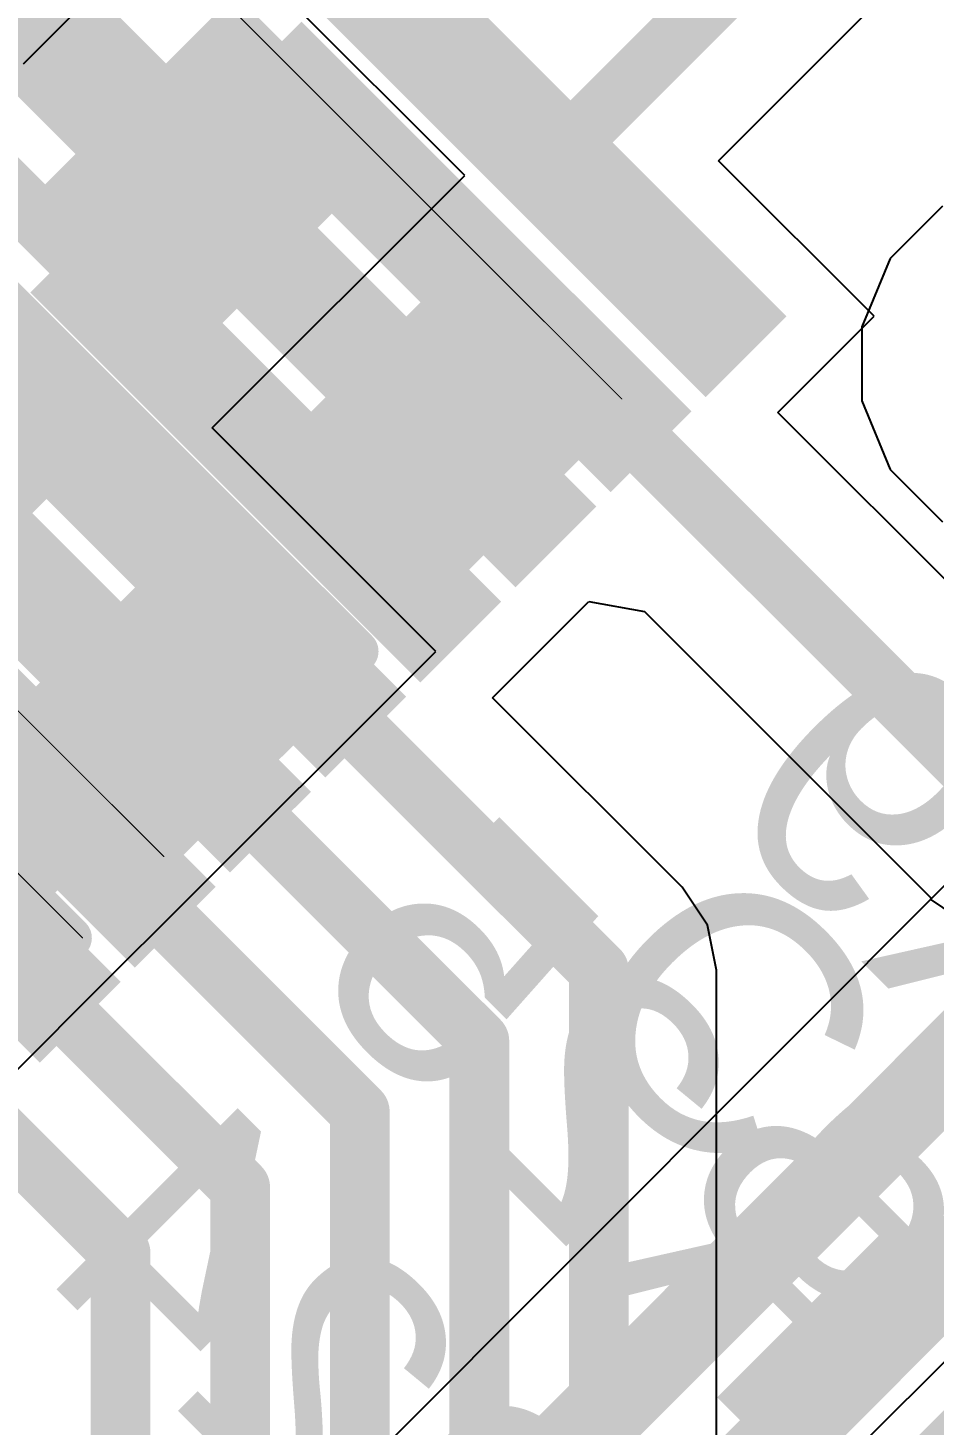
# Model space of a CAD drawing. Header units: inches. Extents: x 0 to 211, y 0 to 201.
# Drawn here: x 2.4891 to 2.5951, y 2.1766 to 2.3402 of the extents above; entities that cross this region are included whole.
import ezdxf

# ---------------------------------------------------------------- set-up
doc = ezdxf.new("R2010")
doc.units = ezdxf.units.IN
doc.header["$MEASUREMENT"] = 0
for name, color, linetype in [('Bottom Layer', 5, 'Continuous'), ('Bottom Overlay', 54, 'Continuous'), ('Bottom Paste', 16, 'Continuous'), ('Bottom Solder', 6, 'Continuous'), ('Layer 1', 16, 'Continuous'), ('Layer 2', 76, 'Continuous'), ('Top Layer', 1, 'Continuous'), ('Top Overlay', 2, 'Continuous'), ('Top Paste', 8, 'Continuous'), ('Top Solder', 216, 'Continuous')]:
    doc.layers.add(name, color=color, linetype=linetype)
doc.styles.add('Arial', font='', dxfattribs={"height": 0.2})
doc.styles.get('Arial').set_extended_font_data('Arial')

# ---------------------------------------------------------------- blocks, each defined once
blk = doc.blocks.new('LQFP_128_EP_14_14__64')
at = {"layer": 'Top Layer'}
for points in [[(0.2696725, 0.240163), (0.2696725, 0.248037), (0.3287275, 0.248037), (0.3287275, 0.240163)], [(0.2696725, 0.224413), (0.2696725, 0.232287), (0.3287275, 0.232287), (0.3287275, 0.224413)], [(0.2696724, 0.208663), (0.2696724, 0.216537), (0.3287274, 0.216537), (0.3287274, 0.208663)], [(0.2696725, 0.192913), (0.2696725, 0.200787), (0.3287275, 0.200787), (0.3287275, 0.192913)], [(0.2696725, 0.177163), (0.2696725, 0.185037), (0.3287275, 0.185037), (0.3287275, 0.177163)], [(0.2696724, 0.161413), (0.2696724, 0.169287), (0.3287274, 0.169287), (0.3287274, 0.161413)], [(0.2696725, 0.145663), (0.2696725, 0.153537), (0.3287275, 0.153537), (0.3287275, 0.145663)], [(0.2696724, 0.129923), (0.2696724, 0.137797), (0.3287274, 0.137797), (0.3287274, 0.129923)]]:
    blk.add_hatch(color=1, dxfattribs=at).paths.add_polyline_path(points)
at = {"layer": 'Top Paste'}
for points in [[(0.2696725, 0.240163), (0.2696725, 0.248037), (0.3287275, 0.248037), (0.3287275, 0.240163)], [(0.2696725, 0.224413), (0.2696725, 0.232287), (0.3287275, 0.232287), (0.3287275, 0.224413)], [(0.2696724, 0.208663), (0.2696724, 0.216537), (0.3287274, 0.216537), (0.3287274, 0.208663)], [(0.2696725, 0.192913), (0.2696725, 0.200787), (0.3287275, 0.200787), (0.3287275, 0.192913)], [(0.2696725, 0.177163), (0.2696725, 0.185037), (0.3287275, 0.185037), (0.3287275, 0.177163)], [(0.2696724, 0.161413), (0.2696724, 0.169287), (0.3287274, 0.169287), (0.3287274, 0.161413)], [(0.2696725, 0.145663), (0.2696725, 0.153537), (0.3287275, 0.153537), (0.3287275, 0.145663)], [(0.2696724, 0.129923), (0.2696724, 0.137797), (0.3287274, 0.137797), (0.3287274, 0.129923)]]:
    blk.add_hatch(color=8, dxfattribs=at).paths.add_polyline_path(points)
at = {"layer": 'Top Solder'}
for points in [[(0.2669166, 0.2374071), (0.2669166, 0.2507929), (0.3314834, 0.2507929), (0.3314834, 0.2374071)], [(0.2669166, 0.2216571), (0.2669166, 0.2350429), (0.3314834, 0.2350429), (0.3314834, 0.2216571)], [(0.2669165, 0.2059071), (0.2669165, 0.2192929), (0.3314833, 0.2192929), (0.3314833, 0.2059071)], [(0.2669166, 0.1901571), (0.2669166, 0.2035429), (0.3314834, 0.2035429), (0.3314834, 0.1901571)], [(0.2669166, 0.1744071), (0.2669166, 0.1877929), (0.3314834, 0.1877929), (0.3314834, 0.1744071)], [(0.2669165, 0.1586571), (0.2669165, 0.1720429), (0.3314833, 0.1720429), (0.3314833, 0.1586571)], [(0.2669166, 0.1429071), (0.2669166, 0.1562929), (0.3314834, 0.1562929), (0.3314834, 0.1429071)], [(0.2669165, 0.1271671), (0.2669165, 0.1405529), (0.3314833, 0.1405529), (0.3314833, 0.1271671)]]:
    blk.add_hatch(color=216, dxfattribs=at).paths.add_polyline_path(points)
at = {"layer": 'Top Overlay'}
blk.add_lwpolyline([(0.24606, -0.24606, 0.005, 0.005, 0), (0.24606, 0.24606, 0.005, 0.005, 0)], format="xyseb", dxfattribs=at)
blk = doc.blocks.new('R___0402_B_174')
at = {"layer": 'Bottom Layer'}
for points in [[(-0.009500000000000001, 0.0125), (-0.009499999999999998, -0.0125), (-0.0275, -0.0125), (-0.0275, 0.0125)], [(0.0275, 0.0125), (0.0275, -0.0125), (0.009500000000000001, -0.0125), (0.009499999999999998, 0.0125)]]:
    blk.add_hatch(color=5, dxfattribs=at).paths.add_polyline_path(points)
at = {"layer": 'Bottom Paste'}
for points in [[(-0.009500000000000001, 0.0125), (-0.009499999999999998, -0.0125), (-0.0275, -0.0125), (-0.0275, 0.0125)], [(0.0275, 0.0125), (0.0275, -0.0125), (0.009500000000000001, -0.0125), (0.009499999999999998, 0.0125)]]:
    blk.add_hatch(color=16, dxfattribs=at).paths.add_polyline_path(points)
at = {"layer": 'Bottom Solder'}
for points in [[(-0.007334600000000002, 0.0146654), (-0.007334599999999998, -0.0146654), (-0.0296654, -0.0146654), (-0.0296654, 0.0146654)], [(0.0296654, 0.0146654), (0.0296654, -0.0146654), (0.007334600000000002, -0.0146654), (0.007334599999999998, 0.0146654)]]:
    blk.add_hatch(color=6, dxfattribs=at).paths.add_polyline_path(points)
at = {"layer": 'Bottom Overlay'}
for points in [[(-0.031, 0.016, 0.005, 0.005, 0), (-0.031, -0.016, 0.005, 0.005, 0)], [(0.031, 0.016, 0.005, 0.005, 0), (-0.031, 0.016, 0.005, 0.005, 0)], [(0.031, 0.016, 0.005, 0.005, 0), (0.031, -0.016, 0.005, 0.005, 0)], [(0.032, 0.017, 0.000127, 0.000127, 0), (-0.032, 0.017, 0.000127, 0.000127, 0)], [(0.031, -0.016, 0.005, 0.005, 0), (-0.031, -0.016, 0.005, 0.005, 0)]]:
    blk.add_lwpolyline(points, format="xyseb", dxfattribs=at)
for points in [[(-0.03225, 0.016, 0.0025, 0.0025, 1), (-0.02975, 0.016, 0.0025, 0.0025, 1)], [(-0.03225, 0.016, 0.0025, 0.0025, 1), (-0.02975, 0.016, 0.0025, 0.0025, 1)], [(0.02975, 0.016, 0.0025, 0.0025, 1), (0.03225, 0.016, 0.0025, 0.0025, 1)], [(0.02975, 0.016, 0.0025, 0.0025, 1), (0.03225, 0.016, 0.0025, 0.0025, 1)], [(-0.0320317, 0.017, 6.35e-05, 6.35e-05, 1), (-0.0319683, 0.017, 6.35e-05, 6.35e-05, 1)], [(0.0319683, 0.017, 6.35e-05, 6.35e-05, 1), (0.0320317, 0.017, 6.35e-05, 6.35e-05, 1)], [(-0.03225, -0.016, 0.0025, 0.0025, 1), (-0.02975, -0.016, 0.0025, 0.0025, 1)], [(-0.03225, -0.016, 0.0025, 0.0025, 1), (-0.02975, -0.016, 0.0025, 0.0025, 1)], [(0.02975, -0.016, 0.0025, 0.0025, 1), (0.03225, -0.016, 0.0025, 0.0025, 1)], [(0.02975, -0.016, 0.0025, 0.0025, 1), (0.03225, -0.016, 0.0025, 0.0025, 1)]]:
    blk.add_lwpolyline(points, format="xyseb", close=True, dxfattribs=at)
blk = doc.blocks.new('R___0402_B_175')
at = {"layer": 'Bottom Layer'}
for points in [[(-0.009500000000000001, 0.0125), (-0.009499999999999998, -0.0125), (-0.0275, -0.0125), (-0.0275, 0.0125)], [(0.0275, 0.0125), (0.0275, -0.0125), (0.009500000000000001, -0.0125), (0.009499999999999998, 0.0125)]]:
    blk.add_hatch(color=5, dxfattribs=at).paths.add_polyline_path(points)
at = {"layer": 'Bottom Paste'}
for points in [[(-0.009500000000000001, 0.0125), (-0.009499999999999998, -0.0125), (-0.0275, -0.0125), (-0.0275, 0.0125)], [(0.0275, 0.0125), (0.0275, -0.0125), (0.009500000000000001, -0.0125), (0.009499999999999998, 0.0125)]]:
    blk.add_hatch(color=16, dxfattribs=at).paths.add_polyline_path(points)
at = {"layer": 'Bottom Solder'}
for points in [[(-0.007334600000000002, 0.0146654), (-0.007334599999999998, -0.0146654), (-0.0296654, -0.0146654), (-0.0296654, 0.0146654)], [(0.0296654, 0.0146654), (0.0296654, -0.0146654), (0.007334600000000002, -0.0146654), (0.007334599999999998, 0.0146654)]]:
    blk.add_hatch(color=6, dxfattribs=at).paths.add_polyline_path(points)
at = {"layer": 'Bottom Overlay'}
for points in [[(-0.031, -0.016, 0.005, 0.005, 0), (-0.031, 0.016, 0.005, 0.005, 0)], [(-0.031, 0.016, 0.005, 0.005, 0), (0.031, 0.016, 0.005, 0.005, 0)], [(0.031, -0.016, 0.005, 0.005, 0), (0.031, 0.016, 0.005, 0.005, 0)], [(-0.032, 0.017, 0.000127, 0.000127, 0), (0.032, 0.017, 0.000127, 0.000127, 0)], [(-0.031, -0.016, 0.005, 0.005, 0), (0.031, -0.016, 0.005, 0.005, 0)]]:
    blk.add_lwpolyline(points, format="xyseb", dxfattribs=at)
for points in [[(-0.03225, 0.016, 0.0025, 0.0025, 1), (-0.02975, 0.016, 0.0025, 0.0025, 1)], [(-0.03225, 0.016, 0.0025, 0.0025, 1), (-0.02975, 0.016, 0.0025, 0.0025, 1)], [(0.02975, 0.016, 0.0025, 0.0025, 1), (0.03225, 0.016, 0.0025, 0.0025, 1)], [(0.02975, 0.016, 0.0025, 0.0025, 1), (0.03225, 0.016, 0.0025, 0.0025, 1)], [(-0.0320317, 0.017, 6.35e-05, 6.35e-05, 1), (-0.0319683, 0.017, 6.35e-05, 6.35e-05, 1)], [(0.0319683, 0.017, 6.35e-05, 6.35e-05, 1), (0.0320317, 0.017, 6.35e-05, 6.35e-05, 1)], [(-0.03225, -0.016, 0.0025, 0.0025, 1), (-0.02975, -0.016, 0.0025, 0.0025, 1)], [(-0.03225, -0.016, 0.0025, 0.0025, 1), (-0.02975, -0.016, 0.0025, 0.0025, 1)], [(0.02975, -0.016, 0.0025, 0.0025, 1), (0.03225, -0.016, 0.0025, 0.0025, 1)], [(0.02975, -0.016, 0.0025, 0.0025, 1), (0.03225, -0.016, 0.0025, 0.0025, 1)]]:
    blk.add_lwpolyline(points, format="xyseb", close=True, dxfattribs=at)
blk = doc.blocks.new('R___0402_B_190')
at = {"layer": 'Bottom Layer'}
for points in [[(-0.009500000000000001, 0.0125), (-0.009499999999999998, -0.0125), (-0.0275, -0.0125), (-0.0275, 0.0125)], [(0.0275, 0.0125), (0.0275, -0.0125), (0.009500000000000001, -0.0125), (0.009499999999999998, 0.0125)]]:
    blk.add_hatch(color=5, dxfattribs=at).paths.add_polyline_path(points)
at = {"layer": 'Bottom Paste'}
for points in [[(-0.009500000000000001, 0.0125), (-0.009499999999999998, -0.0125), (-0.0275, -0.0125), (-0.0275, 0.0125)], [(0.0275, 0.0125), (0.0275, -0.0125), (0.009500000000000001, -0.0125), (0.009499999999999998, 0.0125)]]:
    blk.add_hatch(color=16, dxfattribs=at).paths.add_polyline_path(points)
at = {"layer": 'Bottom Solder'}
for points in [[(-0.007334600000000002, 0.0146654), (-0.007334599999999998, -0.0146654), (-0.0296654, -0.0146654), (-0.0296654, 0.0146654)], [(0.0296654, 0.0146654), (0.0296654, -0.0146654), (0.007334600000000002, -0.0146654), (0.007334599999999998, 0.0146654)]]:
    blk.add_hatch(color=6, dxfattribs=at).paths.add_polyline_path(points)
at = {"layer": 'Bottom Overlay'}
for points in [[(-0.031, 0.016, 0.005, 0.005, 0), (0.031, 0.016, 0.005, 0.005, 0)], [(-0.031, -0.016, 0.005, 0.005, 0), (-0.031, 0.016, 0.005, 0.005, 0)], [(0.031, -0.016, 0.005, 0.005, 0), (0.031, 0.016, 0.005, 0.005, 0)], [(-0.032, 0.017, 0.000127, 0.000127, 0), (0.032, 0.017, 0.000127, 0.000127, 0)], [(-0.031, -0.016, 0.005, 0.005, 0), (0.031, -0.016, 0.005, 0.005, 0)]]:
    blk.add_lwpolyline(points, format="xyseb", dxfattribs=at)
for points in [[(-0.03225, 0.016, 0.0025, 0.0025, 1), (-0.02975, 0.016, 0.0025, 0.0025, 1)], [(-0.03225, 0.016, 0.0025, 0.0025, 1), (-0.02975, 0.016, 0.0025, 0.0025, 1)], [(0.02975, 0.016, 0.0025, 0.0025, 1), (0.03225, 0.016, 0.0025, 0.0025, 1)], [(0.02975, 0.016, 0.0025, 0.0025, 1), (0.03225, 0.016, 0.0025, 0.0025, 1)], [(-0.0320317, 0.017, 6.35e-05, 6.35e-05, 1), (-0.0319683, 0.017, 6.35e-05, 6.35e-05, 1)], [(0.0319683, 0.017, 6.35e-05, 6.35e-05, 1), (0.0320317, 0.017, 6.35e-05, 6.35e-05, 1)], [(-0.03225, -0.016, 0.0025, 0.0025, 1), (-0.02975, -0.016, 0.0025, 0.0025, 1)], [(-0.03225, -0.016, 0.0025, 0.0025, 1), (-0.02975, -0.016, 0.0025, 0.0025, 1)], [(0.02975, -0.016, 0.0025, 0.0025, 1), (0.03225, -0.016, 0.0025, 0.0025, 1)], [(0.02975, -0.016, 0.0025, 0.0025, 1), (0.03225, -0.016, 0.0025, 0.0025, 1)]]:
    blk.add_lwpolyline(points, format="xyseb", close=True, dxfattribs=at)
blk = doc.blocks.new('C___0402_380')
at = {"layer": 'Top Layer'}
for points in [[(-0.0275, -0.0124999), (-0.0275, 0.0125001), (-0.009499999999999998, 0.0125001), (-0.009500000000000001, -0.0124999)], [(0.0095001, -0.0124999), (0.009500100000000001, 0.0125001), (0.0275001, 0.0125001), (0.0275001, -0.0124999)]]:
    blk.add_hatch(color=1, dxfattribs=at).paths.add_polyline_path(points)
at = {"layer": 'Top Paste'}
for points in [[(-0.0275, -0.0124999), (-0.0275, 0.0125001), (-0.009499999999999998, 0.0125001), (-0.009500000000000001, -0.0124999)], [(0.0095001, -0.0124999), (0.009500100000000001, 0.0125001), (0.0275001, 0.0125001), (0.0275001, -0.0124999)]]:
    blk.add_hatch(color=8, dxfattribs=at).paths.add_polyline_path(points)
at = {"layer": 'Top Solder'}
for points in [[(-0.0298622, -0.0148621), (-0.0298622, 0.0148623), (-0.007137799999999999, 0.0148623), (-0.007137800000000001, -0.0148621)], [(0.007137899999999998, -0.0148621), (0.007137900000000002, 0.0148623), (0.0298623, 0.0148623), (0.0298623, -0.0148621)]]:
    blk.add_hatch(color=216, dxfattribs=at).paths.add_polyline_path(points)
at = {"layer": 'Top Overlay'}
for points in [[(-0.011, 0.0160001, 0.005, 0.005, 0), (-0.0309998, 0.016, 0.005, 0.005, 0)], [(-0.0309998, 0.016, 0.005, 0.005, 0), (-0.0309998, -0.016, 0.005, 0.005, 0)], [(0.0310001, 0.0160001, 0.005, 0.005, 0), (0.0110001, 0.0160001, 0.005, 0.005, 0)], [(0.0310001, 0.0160001, 0.005, 0.005, 0), (0.031, -0.016, 0.005, 0.005, 0)], [(-0.011, -0.0159999, 0.005, 0.005, 0), (-0.0309998, -0.016, 0.005, 0.005, 0)], [(0.031, -0.016, 0.005, 0.005, 0), (0.0110002, -0.016, 0.005, 0.005, 0)]]:
    blk.add_lwpolyline(points, format="xyseb", dxfattribs=at)
for points in [[(-0.0322498, 0.016, 0.0025, 0.0025, 1), (-0.0297498, 0.016, 0.0025, 0.0025, 1)], [(-0.0322498, 0.016, 0.0025, 0.0025, 1), (-0.0297498, 0.016, 0.0025, 0.0025, 1)], [(-0.01225, 0.0160001, 0.0025, 0.0025, 1), (-0.00975, 0.0160001, 0.0025, 0.0025, 1)], [(0.0097501, 0.0160001, 0.0025, 0.0025, 1), (0.0122501, 0.0160001, 0.0025, 0.0025, 1)], [(0.0297501, 0.0160001, 0.0025, 0.0025, 1), (0.0322501, 0.0160001, 0.0025, 0.0025, 1)], [(0.0297501, 0.0160001, 0.0025, 0.0025, 1), (0.0322501, 0.0160001, 0.0025, 0.0025, 1)], [(-0.0322498, -0.016, 0.0025, 0.0025, 1), (-0.0297498, -0.016, 0.0025, 0.0025, 1)], [(-0.0322498, -0.016, 0.0025, 0.0025, 1), (-0.0297498, -0.016, 0.0025, 0.0025, 1)], [(-0.01225, -0.0159999, 0.0025, 0.0025, 1), (-0.00975, -0.0159999, 0.0025, 0.0025, 1)], [(0.0097502, -0.016, 0.0025, 0.0025, 1), (0.0122502, -0.016, 0.0025, 0.0025, 1)], [(0.02975, -0.016, 0.0025, 0.0025, 1), (0.03225, -0.016, 0.0025, 0.0025, 1)], [(0.02975, -0.016, 0.0025, 0.0025, 1), (0.03225, -0.016, 0.0025, 0.0025, 1)]]:
    blk.add_lwpolyline(points, format="xyseb", close=True, dxfattribs=at)

msp = doc.modelspace()

# ---------------------------------------------------------------- linework, layer by layer
at = {"layer": 'Bottom Layer'}
for p, q in [((2.5401951, 2.32296), (2.5133251, 2.34983)), ((2.696923, 2.3405865), (2.4200092, 2.0631435)), ((2.510636, 2.2934009), (2.5401951, 2.32296)), ((2.536799, 2.2672379), (2.510636, 2.2934009)), ((2.5049793, 2.2354182), (2.536799, 2.2672379)), ((2.5000294, 2.2304683), (2.5049793, 2.2354181)), ((2.5049793, 2.2354181), (2.5049793, 2.2354182)), ((2.4631787, 2.1936176), (2.5000294, 2.2304683))]:
    msp.add_line(p, q, dxfattribs=at)
for points in [[(2.3985516, 2.0199953, 0.01, 0.01, 0), (2.7736551, 2.3958157, 0.01, 0.01, 0)], [(2.4105889, 2.007991, 0.01, 0.01, 0), (2.7856813, 2.3838002, 0.01, 0.01, 0)], [(2.4761852, 2.3545333, 0.015, 0.015, 0), (2.5102334, 2.3204851, 0.015, 0.015, 0)], [(2.5108502, 2.3204851, 0.007, 0.007, 0), (2.5108502, 2.3208683, 0.007, 0.007, 0)], [(2.473895, 2.2312039, 0.015, 0.015, 0), (2.5074541, 2.264763, 0.015, 0.015, 0)]]:
    msp.add_lwpolyline(points, format="xyseb", dxfattribs=at)
for points in [[(2.5064834, 2.3204851, 0.0075, 0.0075, 1), (2.5139834, 2.3204851, 0.0075, 0.0075, 1)], [(2.5091002, 2.3208683, 0.0035, 0.0035, 1), (2.5126002, 2.3208683, 0.0035, 0.0035, 1)], [(2.5091002, 2.3204851, 0.0035, 0.0035, 1), (2.5126002, 2.3204851, 0.0035, 0.0035, 1)], [(2.5037041, 2.264763, 0.0075, 0.0075, 1), (2.5112041, 2.264763, 0.0075, 0.0075, 1)]]:
    msp.add_lwpolyline(points, format="xyseb", close=True, dxfattribs=at)
at = {"layer": 'Layer 1'}
msp.add_line((2.4885401, 2.3360428), (2.4946757, 2.3421784), dxfattribs=at)
at = {"layer": 'Layer 2'}
for p, q in [((2.4885401, 2.3360428), (2.4946757, 2.3421784)), ((2.5961347, 2.3193936), (2.5899991, 2.313258)), ((2.5899991, 2.313258), (2.5866786, 2.3052416)), ((2.5866786, 2.3052416), (2.5866786, 2.2965646)), ((2.5866786, 2.2965646), (2.5899991, 2.2885482)), ((2.5899991, 2.2885482), (2.5961347, 2.2824126))]:
    msp.add_line(p, q, dxfattribs=at)
at = {"layer": 'Top Layer'}
for p, q in [((2.5699033, 2.3246936), (2.5913559, 2.3461461)), ((2.5881204, 2.3064765), (2.5699033, 2.3246936)), ((2.5768616, 2.2952176), (2.5881204, 2.3064765)), ((2.6018724, 2.2702068), (2.5768616, 2.2952176)), ((2.5434507, 2.2618068), (2.5547095, 2.2730656)), ((2.5547095, 2.2730656), (2.5612328, 2.2719144)), ((2.5612328, 2.2719144), (2.5948068, 2.2383404)), ((2.5656395, 2.239618), (2.5434507, 2.2618068)), ((2.5656398, 2.2396178), (2.5656395, 2.239618)), ((2.5686235, 2.2351523), (2.5656398, 2.2396178)), ((2.5948068, 2.2383404), (2.5946642, 2.2381978)), ((2.5946642, 2.2381978), (2.6025354, 2.2329384)), ((2.5696713, 2.2298848), (2.5686235, 2.2351523)), ((2.5696713, 2.1298122), (2.5696713, 2.2298848)), ((2.6156996, 2.2034045), (2.5838799, 2.1715848))]:
    msp.add_line(p, q, dxfattribs=at)
for points in [[(2.5503155, 2.3245717, 0.007, 0.007, 0), (2.5837438, 2.358, 0.007, 0.007, 0)], [(2.4759956, 2.3543437, 0.007, 0.007, 0), (2.5280414, 2.3022979, 0.007, 0.007, 0)], [(2.4809041, 2.3271613, 0.007, 0.007, 0), (2.5169045, 2.2911609, 0.007, 0.007, 0)], [(2.5503153, 2.3245717, 0.007, 0.007, 0), (2.5503155, 2.3245717, 0.007, 0.007, 0)], [(2.5391784, 2.3134348, 0.007, 0.007, 0), (2.6045398, 2.2480734, 0.007, 0.007, 0)], [(2.5057676, 2.280024, 0.007, 0.007, 0), (2.5559068, 2.2298848, 0.007, 0.007, 0)], [(2.4946306, 2.2688871, 0.007, 0.007, 0), (2.5419068, 2.2216109, 0.007, 0.007, 0)], [(2.4834937, 2.2577497, 0.007, 0.007, 0), (2.5279068, 2.2133366, 0.007, 0.007, 0)], [(2.4723638, 2.2460022, 0.007, 0.007, 0), (2.5139068, 2.2044592, 0.007, 0.007, 0)], [(2.4612198, 2.2354763, 0.007, 0.007, 0), (2.4999068, 2.1967893, 0.007, 0.007, 0)], [(2.5559068, 2.1241107, 0.007, 0.007, 0), (2.5559068, 2.2298848, 0.007, 0.007, 0)], [(2.5419068, 2.1183118, 0.007, 0.007, 0), (2.5419068, 2.2216109, 0.007, 0.007, 0)], [(2.5279068, 2.1125129, 0.007, 0.007, 0), (2.5279068, 2.2133366, 0.007, 0.007, 0)], [(2.5139068, 2.106714, 0.007, 0.007, 0), (2.5139068, 2.2044592, 0.007, 0.007, 0)], [(2.4999068, 2.1544536, 0.007, 0.007, 0), (2.4999068, 2.1967893, 0.007, 0.007, 0)]]:
    msp.add_lwpolyline(points, format="xyseb", dxfattribs=at)
for points in [[(2.5485653, 2.3245717, 0.0035, 0.0035, 1), (2.5520653, 2.3245717, 0.0035, 0.0035, 1)], [(2.5485655, 2.3245717, 0.0035, 0.0035, 1), (2.5520655, 2.3245717, 0.0035, 0.0035, 1)], [(2.5485655, 2.3245717, 0.0035, 0.0035, 1), (2.5520655, 2.3245717, 0.0035, 0.0035, 1)], [(2.5374284, 2.3134348, 0.0035, 0.0035, 1), (2.5409284, 2.3134348, 0.0035, 0.0035, 1)], [(2.5262914, 2.3022979, 0.0035, 0.0035, 1), (2.5297914, 2.3022979, 0.0035, 0.0035, 1)], [(2.5151545, 2.2911609, 0.0035, 0.0035, 1), (2.5186545, 2.2911609, 0.0035, 0.0035, 1)], [(2.5040176, 2.280024, 0.0035, 0.0035, 1), (2.5075176, 2.280024, 0.0035, 0.0035, 1)], [(2.4928806, 2.2688871, 0.0035, 0.0035, 1), (2.4963806, 2.2688871, 0.0035, 0.0035, 1)], [(2.5541568, 2.2298848, 0.0035, 0.0035, 1), (2.5576568, 2.2298848, 0.0035, 0.0035, 1)], [(2.5541568, 2.2298848, 0.0035, 0.0035, 1), (2.5576568, 2.2298848, 0.0035, 0.0035, 1)], [(2.5401568, 2.2216109, 0.0035, 0.0035, 1), (2.5436568, 2.2216109, 0.0035, 0.0035, 1)], [(2.5401568, 2.2216109, 0.0035, 0.0035, 1), (2.5436568, 2.2216109, 0.0035, 0.0035, 1)], [(2.5261568, 2.2133366, 0.0035, 0.0035, 1), (2.5296568, 2.2133366, 0.0035, 0.0035, 1)], [(2.5261568, 2.2133366, 0.0035, 0.0035, 1), (2.5296568, 2.2133366, 0.0035, 0.0035, 1)], [(2.5121568, 2.2044592, 0.0035, 0.0035, 1), (2.5156568, 2.2044592, 0.0035, 0.0035, 1)], [(2.5121568, 2.2044592, 0.0035, 0.0035, 1), (2.5156568, 2.2044592, 0.0035, 0.0035, 1)], [(2.4981568, 2.1967893, 0.0035, 0.0035, 1), (2.5016568, 2.1967893, 0.0035, 0.0035, 1)], [(2.4981568, 2.1967893, 0.0035, 0.0035, 1), (2.5016568, 2.1967893, 0.0035, 0.0035, 1)]]:
    msp.add_lwpolyline(points, format="xyseb", close=True, dxfattribs=at)

# ---------------------------------------------------------------- block references
for name, p, rotation in [('LQFP_128_EP_14_14__64', (2.1661442, 2.3635333), 315), ('R___0402_B_190', (2.5239317, 2.3074036), 315), ('R___0402_B_174', (2.4943726, 2.2778445), 135), ('R___0402_B_175', (2.4608135, 2.2442854), 315), ('C___0402_380', (2.6263064, 2.1609782), 135)]:
    msp.add_blockref(name, p, dxfattribs=dict(rotation=rotation))

# ---------------------------------------------------------------- texts
at = {"layer": 'Bottom Overlay', "style": 'Arial', "text_generation_flag": 2}
for s, p in [('R9', (2.606624, 2.2109039)), ('R25', (2.5749567, 2.17468)), ('R24', (2.5430283, 2.141896))]:
    msp.add_text(s, height=0.03, rotation=315, dxfattribs=at).set_placement(p)
at = {"layer": 'Top Overlay', "style": 'Arial'}
msp.add_text('C6', height=0.03, rotation=315, dxfattribs=at).set_placement((2.5494937, 2.2243949))

doc.saveas('drawing.dxf')
